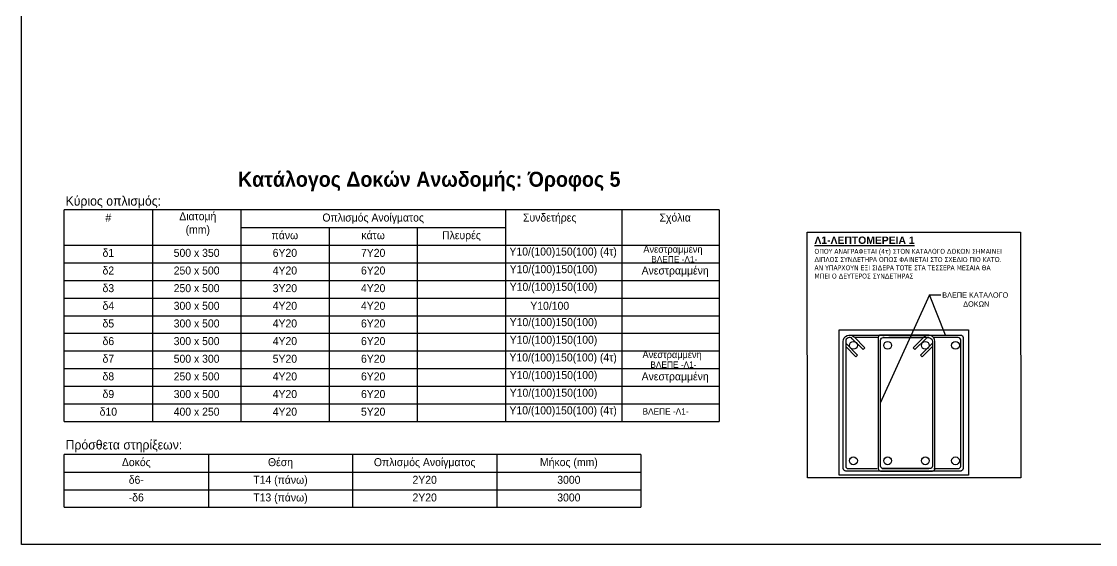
# Model space of a CAD drawing. Header units: millimetres. Extents: x -2171 to 1563, y -1758 to -1505.
# Drawn here: x 331.75 to 362.16, y -1630.29 to -1615.48 of the extents above; entities that cross this region are included whole.
import ezdxf
from ezdxf.enums import TextEntityAlignment as Align

# ---------------------------------------------------------------- set-up
doc = ezdxf.new("R2010")
doc.units = ezdxf.units.MM
for name, color, linetype in [('-S_TEXT', 3, 'Continuous'), ('Geo_Beam_0', 94, 'Continuous'), ('Lines', 7, 'Continuous'), ('Rods_Slab_0', 7, 'Continuous'), ('Texts', 7, 'Continuous')]:
    doc.layers.add(name, color=color, linetype=linetype)
doc.styles.add('S1Arl27188_b_934_161', font='arial.ttf', dxfattribs={"width": 0.933629, "height": 2.71875})
doc.styles.add('S1Arl31900_b_934_161', font='arial.ttf', dxfattribs={"width": 0.933629, "height": 3.19})
doc.styles.add('S1Arl51040_B_934_161', font='', dxfattribs={"width": 0.933629, "height": 5.104})
doc.styles.get("Standard").update_dxf_attribs({"font": 'tahoma.ttf'})
doc.styles.get('S1Arl51040_B_934_161').set_extended_font_data('Arial', bold=True)

# ---------------------------------------------------------------- blocks, each defined once
blk = doc.blocks.new('A$C44B519B8')
at = {"layer": 'Geo_Beam_0', "color": 94, "linetype": 'Continuous', "ltscale": 0.5}
for points in [[(1.23, 4.048), (4.35, 4.048, -0.414214), (4.42, 3.978), (4.42, 0.268, -0.414214), (4.35, 0.198), (1.093, 0.198, -0.414214), (1.023, 0.268), (1.023, 3.87, -0.668179), (1.33, 3.997), (1.636, 3.691), (1.587, 3.641), (1.281, 3.947, 0.668179), (1.093, 3.87), (1.093, 0.338, 0.414214), (1.163, 0.268), (1.985, 0.268)], [(3.412, 4.048), (2.084, 4.048, 0.414214), (2.014, 3.978), (2.014, 0.268, 0.414214), (2.084, 0.198), (3.549, 0.198, 0.414214), (3.619, 0.268), (3.619, 3.87, 0.668179), (3.312, 3.997), (3.006, 3.691), (3.055, 3.641), (3.362, 3.947, -0.668179), (3.549, 3.87), (3.549, 0.338, -0.414214), (3.479, 0.268), (2.154, 0.268, -0.414214), (2.084, 0.338), (2.084, 3.908, -0.414214), (2.154, 3.978), (3.293, 3.978)], [(3.591, 0.268), (4.28, 0.268, 0.414214), (4.35, 0.338), (4.35, 3.908, 0.414214), (4.28, 3.978), (3.591, 3.978)]]:
    blk.add_lwpolyline(points, format="xyb", dxfattribs=at)
for points in [[(2.021, 3.978), (1.349, 3.978)], [(2.187, 3.978), (2.144, 3.978)], [(3.451, 3.978), (2.312, 3.978)], [(1.093, 3.822), (1.431, 3.483), (1.382, 3.434), (1.093, 3.723)], [(3.549, 3.822), (3.211, 3.483), (3.261, 3.434), (3.549, 3.723)], [(2.125, 0.268), (3.451, 0.268)]]:
    blk.add_lwpolyline(points, dxfattribs=at)
at = {"layer": 'Rods_Slab_0'}
for p, q in [((3.471, 5.185), (2.072, 2.123)), ((3.918, 4.048), (3.471, 5.185)), ((3.471, 5.185), (3.789, 5.185))]:
    blk.add_line(p, q, dxfattribs=at)
for points in [[(0, 6.965), (6.042, 6.965), (6.05, 0), (0.008, 0)], [(0.907, 4.195), (4.568, 4.195), (4.568, 0.077), (0.907, 0.077)]]:
    blk.add_lwpolyline(points, close=True, dxfattribs=at)
for centre in [(1.313, 3.758), (2.282, 3.758), (3.35, 3.758), (4.204, 3.758), (1.313, 0.487), (2.282, 0.487), (3.35, 0.487), (4.204, 0.487)]:
    blk.add_circle(centre, 0.111, dxfattribs=at)
at = {"layer": 'Rods_Slab_0', "insert": (0.209, 6.841), "char_height": 0.14, "attachment_point": 1}
blk.add_mtext_dynamic_manual_height_columns('{\\fArial|b1|i0|c161|p34;\\H1.5x;\\LΛ1-ΛΕΠΤΟΜΕΡΕΙΑ 1\\P}ΟΠΟΥ ΑΝΑΓΡΑΦΕΤΑΙ {\\fArial|b0|i0|c186|p34;(4}τ{\\fArial|b0|i0|c186|p34;) }ΣΤΟΝ ΚΑΤΑΛΟΓΟ {\\fArial|b0|i0|c186|p34;Δ}ΟΚ{\\fArial|b0|i0|c186|p34;Ω}Ν ΣΗΜΑΙΝΕΙ \\P{\\fArial|b0|i0|c186|p34;Δ}ΙΠΛΟΣ ΣΥΝ{\\fArial|b0|i0|c186|p34;Δ}ΕΤΗΡΑ ΟΠ{\\fArial|b0|i0|c186|p34;Ω}Σ ΦΑΙΝΕΤΑΙ ΣΤΟ ΣΧΕ{\\fArial|b0|i0|c186|p34;Δ}ΙΟ ΠΙΟ ΚΑΤ{\\fArial|b0|i0|c186|p34;Ω.}\\PΑΝ ΥΠΑΡΧΟΥΝ ΕΞΙ ΣΙ{\\fArial|b0|i0|c186|p34;Δ}ΕΡΑ ΤΟΤΕ ΣΤΑ ΤΕΣΣΕΡΑ ΜΕΣΑΙΑ ΘΑ \\PΜΠΕΙ Ο {\\fArial|b0|i0|c186|p34;Δ}ΕΥΤΕΡΟΣ ΣΥΝ{\\fArial|b0|i0|c186|p34;Δ}ΕΤΗΡΑΣ', width=7.58371, gutter_width=1, heights=[0], dxfattribs=at)
at = {"layer": 'Texts', "color": 7, "linetype": 'Continuous', "ltscale": 0.5, "insert": (4.763, 5.259), "char_height": 0.15225, "width": 2.98906, "attachment_point": 2, "style": 'S1Arl27188_b_934_161'}
blk.add_mtext('{\\W0.9336;ΒΛΕΠΕ ΚΑΤΑΛΟΓΟ\\P ΔΟΚΩΝ}', dxfattribs=at)

msp = doc.modelspace()

# ---------------------------------------------------------------- linework, layer by layer
at = {"layer": '-S_TEXT', "ltscale": 5}
msp.add_lwpolyline([(331.7486, -1590.2497), (389.8961, -1590.2497), (389.8961, -1630.2944), (331.7486, -1630.2944)], close=True, dxfattribs=at)
at = {"layer": 'Lines', "color": 0}
for points in [[(351.5104, -1620.8113), (332.9583, -1620.8113)], [(332.9583, -1626.8113), (332.9583, -1620.8113)], [(335.4583, -1620.8113), (335.4583, -1626.8113)], [(337.9583, -1620.8113), (337.9583, -1626.8113)], [(345.4583, -1620.8113), (345.4583, -1626.8113)], [(348.7542, -1620.8113), (348.7542, -1626.8113)], [(351.5104, -1620.8113), (351.5104, -1626.8113)], [(337.9583, -1621.3113), (345.4583, -1621.3113)], [(340.4583, -1621.3113), (340.4583, -1626.8113)], [(342.9583, -1621.3113), (342.9583, -1626.8113)], [(332.9583, -1621.8113), (351.5104, -1621.8113)], [(332.9583, -1622.3113), (351.5104, -1622.3113)], [(332.9583, -1622.8113), (351.5104, -1622.8113)], [(332.9583, -1623.3113), (351.5104, -1623.3113)], [(332.9583, -1623.8113), (351.5104, -1623.8113)], [(332.9583, -1624.3113), (351.5104, -1624.3113)], [(332.9583, -1624.8113), (351.5104, -1624.8113)], [(332.9583, -1625.3113), (351.5104, -1625.3113)], [(332.9583, -1625.8113), (351.5104, -1625.8113)], [(332.9583, -1626.3113), (351.5104, -1626.3113)], [(332.9583, -1626.8113), (351.5104, -1626.8113)], [(349.2917, -1627.7405), (332.9583, -1627.7405)], [(332.9583, -1629.2405), (332.9583, -1627.7405)], [(337.0417, -1627.7405), (337.0417, -1629.2405)], [(341.125, -1627.7405), (341.125, -1629.2405)], [(345.2083, -1627.7405), (345.2083, -1629.2405)], [(349.2917, -1627.7405), (349.2917, -1629.2405)], [(349.2917, -1627.7405), (349.2917, -1629.2405)], [(332.9583, -1628.2405), (349.2917, -1628.2405)], [(332.9583, -1628.7405), (349.2917, -1628.7405)], [(332.9583, -1629.2405), (349.2917, -1629.2405)]]:
    msp.add_lwpolyline(points, dxfattribs=at)

# ---------------------------------------------------------------- block references
at = {"layer": 'Rods_Slab_0', "color": 7, "linetype": 'Continuous', "ltscale": 0.5}
msp.add_blockref('A$C44B519B8', (353.996, -1628.4097), dxfattribs=at)

# ---------------------------------------------------------------- texts
at = {"layer": 'Texts', "color": 7, "style": 'S1Arl27188_b_934_161', "width": 0.933629}
for s, height, p in [('#', 0.2266, (334.2083, -1621.1448)), ('Οπλισμός Ανοίγματος', 0.226562, (341.7083, -1621.1448)), ('Συνδετήρες', 0.22656, (346.7083, -1621.1448)), ('Σχόλια', 0.22656, (350.2604, -1621.1448)), ('πάνω', 0.22656, (339.2083, -1621.6448)), ('κάτω', 0.22656, (341.7083, -1621.6448)), ('Πλευρές', 0.22656, (344.2083, -1621.6448)), ('δ1', 0.22656, (334.2083, -1622.1448)), ('500 x 350', 0.22656, (336.7083, -1622.1448)), ('6Y20', 0.22656, (339.2083, -1622.1448)), (' 7Y20 ', 0.22656, (341.7083, -1622.1448)), ('Ανεστραμμένη', 0.2, (350.1972, -1622.0279)), ('δ2', 0.22656, (334.2083, -1622.6448)), ('250 x 500', 0.22656, (336.7083, -1622.6448)), ('4Y20', 0.22656, (339.2083, -1622.6448)), (' 6Y20 ', 0.22656, (341.7083, -1622.6448)), ('Ανεστραμμένη', 0.226562, (350.2604, -1622.6448)), ('δ3', 0.22656, (334.2083, -1623.1448)), ('250 x 500', 0.22656, (336.7083, -1623.1448)), ('3Y20', 0.22656, (339.2083, -1623.1448)), (' 4Y20 ', 0.22656, (341.7083, -1623.1448)), ('δ4', 0.22656, (334.2083, -1623.6448)), ('300 x 500', 0.22656, (336.7083, -1623.6448)), ('4Y20', 0.22656, (339.2083, -1623.6448)), (' 4Y20 ', 0.22656, (341.7083, -1623.6448)), ('Y10/100', 0.22656, (346.7083, -1623.6448)), ('δ5', 0.22656, (334.2083, -1624.1448)), ('300 x 500', 0.22656, (336.7083, -1624.1448)), ('4Y20', 0.22656, (339.2083, -1624.1448)), (' 6Y20 ', 0.22656, (341.7083, -1624.1448)), ('δ6', 0.22656, (334.2083, -1624.6448)), ('300 x 500', 0.22656, (336.7083, -1624.6448)), ('4Y20', 0.22656, (339.2083, -1624.6448)), (' 6Y20 ', 0.22656, (341.7083, -1624.6448)), ('Ανεστραμμένη', 0.2, (350.1736, -1625.013)), ('δ7', 0.22656, (334.2083, -1625.1448)), ('500 x 300', 0.22656, (336.7083, -1625.1448)), ('5Y20', 0.22656, (339.2083, -1625.1448)), (' 6Y20 ', 0.22656, (341.7083, -1625.1448)), ('δ8', 0.22656, (334.2083, -1625.6448)), ('250 x 500', 0.22656, (336.7083, -1625.6448)), ('4Y20', 0.22656, (339.2083, -1625.6448)), (' 6Y20 ', 0.22656, (341.7083, -1625.6448)), ('Ανεστραμμένη', 0.226562, (350.2604, -1625.6448)), ('δ9', 0.22656, (334.2083, -1626.1448)), ('300 x 500', 0.22656, (336.7083, -1626.1448)), ('4Y20', 0.22656, (339.2083, -1626.1448)), ('6Y20', 0.22656, (341.7083, -1626.1448)), ('δ10', 0.22656, (334.2083, -1626.6448)), ('400 x 250', 0.22656, (336.7083, -1626.6448)), ('4Y20', 0.22656, (339.2083, -1626.6448)), ('5Y20', 0.22656, (341.7083, -1626.6448)), ('Δοκός', 0.22656, (335, -1628.074)), ('Θέση', 0.22656, (339.0833, -1628.074)), ('Οπλισμός Ανοίγματος', 0.226562, (343.1667, -1628.074)), ('Μήκος (mm)', 0.22656, (347.25, -1628.074)), ('δ6-', 0.22656, (335, -1628.574)), ('Τ14 (πάνω)', 0.22656, (339.0833, -1628.574)), ('2Y20', 0.22656, (343.1667, -1628.574)), ('3000', 0.22656, (347.25, -1628.574)), ('-δ6', 0.22656, (335, -1629.074)), ('Τ13 (πάνω)', 0.22656, (339.0833, -1629.074)), ('2Y20', 0.22656, (343.1667, -1629.074)), ('3000', 0.22656, (347.25, -1629.074))]:
    msp.add_text(s, height=height, dxfattribs=at).set_placement(p, align=Align.CENTER)
at = {"layer": 'Texts', "color": 7}
for s, insert, char_height, width, attachment_point, style in [('Κατάλογος Δοκών Ανωδομής: Όροφος 5', (343.296, -1619.7335), 0.425333, 20.55, 2, 'S1Arl51040_B_934_161'), ('Κύριος οπλισμός:^M^J', (332.9975, -1620.4277), 0.265833, 20.55, 1, 'S1Arl31900_b_934_161'), ('Διατομή^M^J(mm)', (336.7417, -1620.8805), 0.226562, 2.5, 2, 'S1Arl27188_b_934_161'), ('Y10/(100)150(100) (4τ)', (347.0876, -1621.8805), 0.226562, 4.637964, 2, 'S1Arl27188_b_934_161'), ('Y10/(100)150(100)', (346.8151, -1622.3805), 0.226562, 2.5, 2, 'S1Arl27188_b_934_161'), ('ΒΛΕΠΕ -Λ1-', (350.2358, -1622.1241), 0.18, 2.45, 2, 'S1Arl27188_b_934_161'), ('Y10/(100)150(100)', (346.8151, -1622.8805), 0.226562, 2.5, 2, 'S1Arl27188_b_934_161'), ('Y10/(100)150(100)', (346.8151, -1623.8805), 0.226562, 2.5, 2, 'S1Arl27188_b_934_161'), ('Y10/(100)150(100)', (346.8151, -1624.3805), 0.226562, 2.5, 2, 'S1Arl27188_b_934_161'), ('Y10/(100)150(100) (4τ)', (347.0876, -1624.8805), 0.226562, 4.637964, 2, 'S1Arl27188_b_934_161'), ('ΒΛΕΠΕ -Λ1-', (350.2122, -1625.1092), 0.18, 2.45, 2, 'S1Arl27188_b_934_161'), ('Y10/(100)150(100)', (346.8151, -1625.3805), 0.226562, 2.5, 2, 'S1Arl27188_b_934_161'), ('Y10/(100)150(100)', (346.8151, -1625.8805), 0.226562, 2.5, 2, 'S1Arl27188_b_934_161'), ('Y10/(100)150(100) (4τ)', (347.0876, -1626.3805), 0.226562, 4.637964, 2, 'S1Arl27188_b_934_161'), ('ΒΛΕΠΕ -Λ1-', (349.9888, -1626.432), 0.18, 2.45, 2, 'S1Arl27188_b_934_161'), ('^M^JΠρόσθετα στηρίξεων:^M^J', (332.9975, -1626.8925), 0.265833, 20.55, 1, 'S1Arl31900_b_934_161')]:
    msp.add_mtext(s, dxfattribs=dict(at, insert=insert, char_height=char_height, width=width, attachment_point=attachment_point, style=style))

doc.saveas('drawing.dxf')
